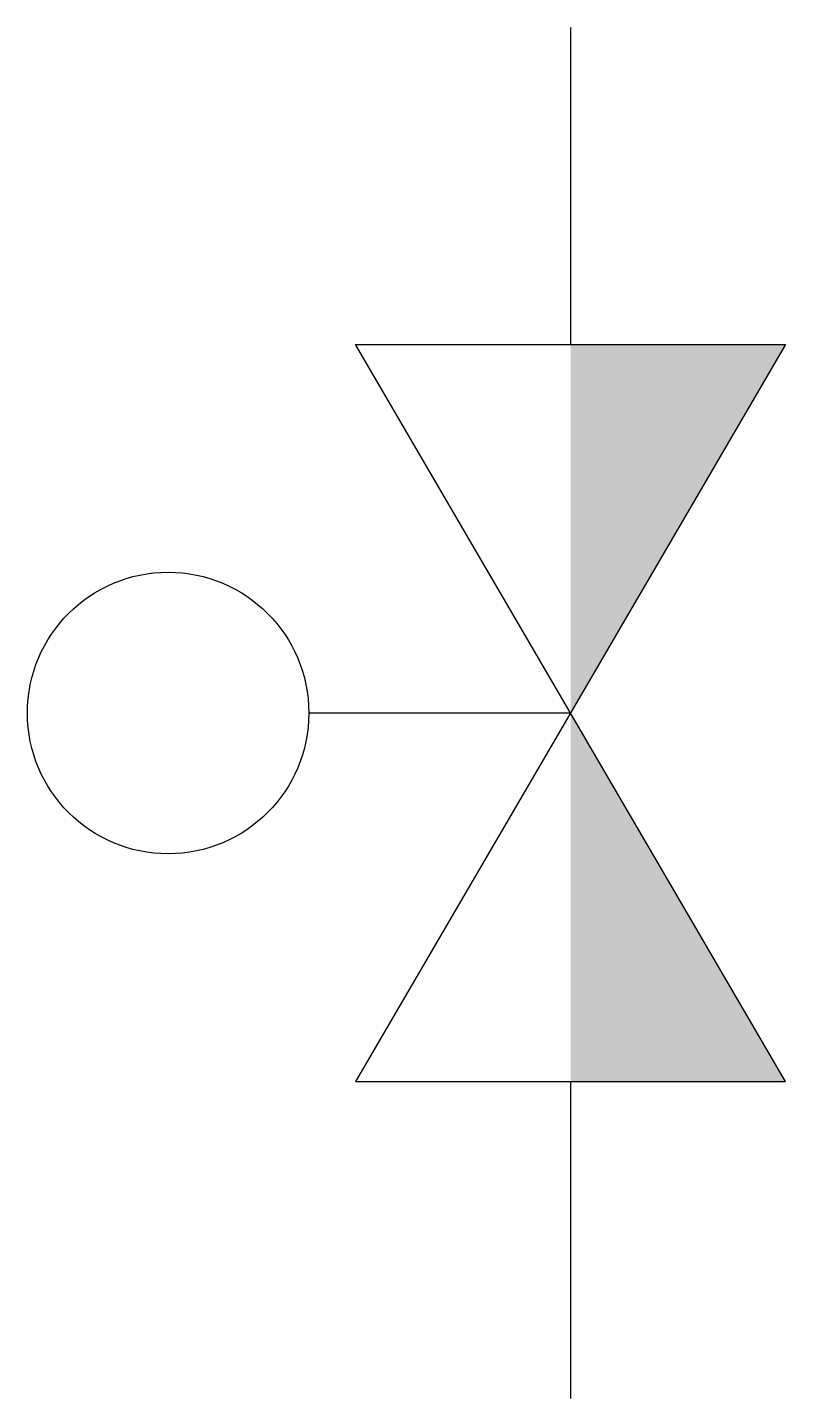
# Model space of a CAD drawing. Header units: metres. Extents: x 1010 to 1700, y -146077 to -144831.
import ezdxf

# ---------------------------------------------------------------- set-up
doc = ezdxf.new("R2010")
doc.units = ezdxf.units.M
doc.layers.add('DET1', color=1, linetype='Continuous')

msp = doc.modelspace()

# ---------------------------------------------------------------- linework, layer by layer
at = {"layer": 'DET1'}
for p, q in [((1504.38, -144830.58), (1504.38, -145118.94)), ((1308.74, -145118.94), (1700.02, -145118.94)), ((1700.02, -145788.69), (1308.74, -145118.94)), ((1700.02, -145118.94), (1308.74, -145788.69)), ((1504.38, -145453.82), (1266.23, -145453.82)), ((1308.74, -145788.69), (1700.02, -145788.69)), ((1504.38, -145788.69), (1504.38, -146077.05))]:
    msp.add_line(p, q, dxfattribs=at)
msp.add_circle((1138.23, -145453.82), 128.01, dxfattribs=at)
for points in [[(1504.38, -145453.82), (1700.02, -145118.94), (1504.38, -145118.94)], [(1504.38, -145453.82), (1700.02, -145788.69), (1504.38, -145788.69)]]:
    msp.add_solid(points, dxfattribs=at)

doc.saveas('drawing.dxf')
